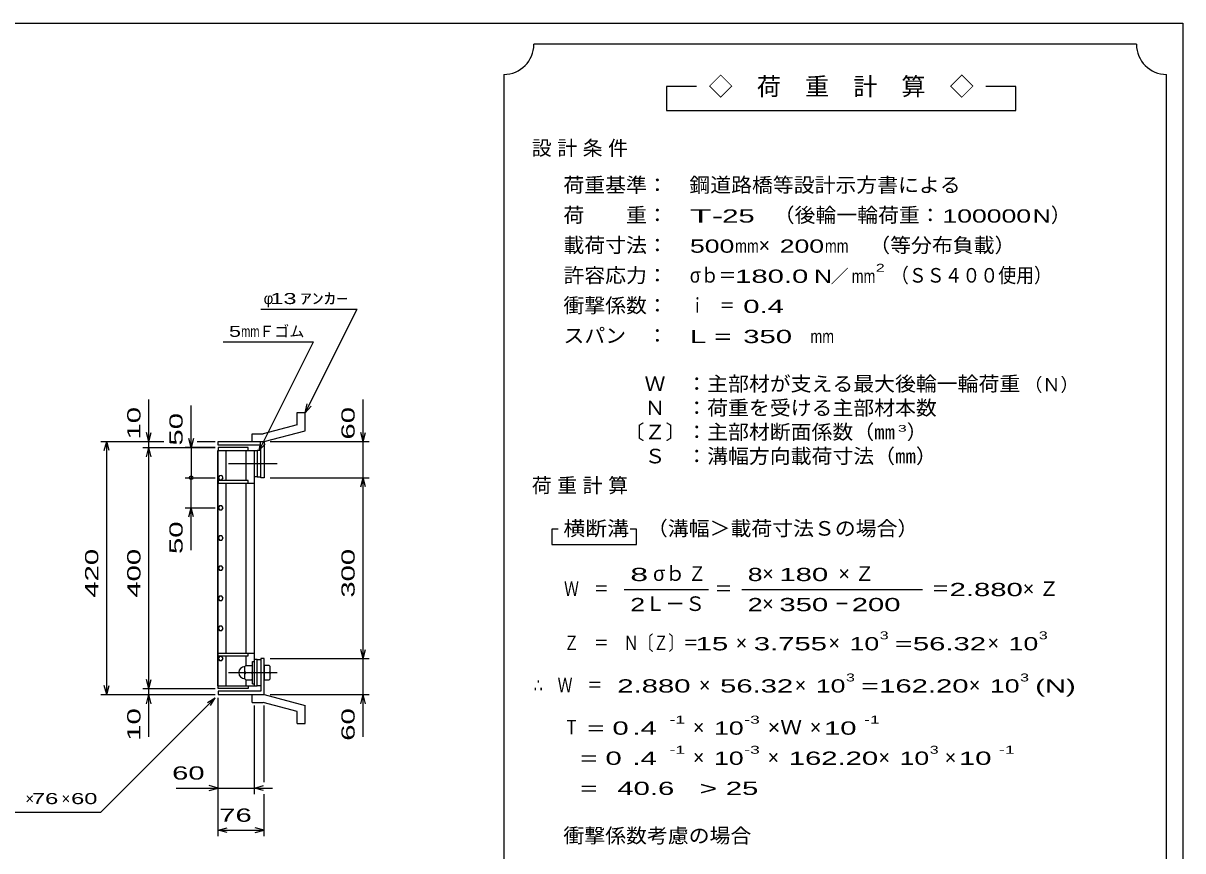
# Model space of a CAD drawing. Units: millimetres, scale not verified. Extents: x -1820 to 1731, y -1282 to 1054.
# Drawn here: x -194 to 1731, y -320 to 1054 of the extents above; entities that cross this region are included whole.
import ezdxf
from ezdxf.enums import TextEntityAlignment as Align

# ---------------------------------------------------------------- set-up
doc = ezdxf.new("R2010")
doc.units = ezdxf.units.MM
doc.header["$LTSCALE"] = 10
doc.linetypes.add('CHAIN', pattern=[18.5, 12, -1.5, 3.5, -1.5])
for name, color, linetype, lineweight in [('0_2', 150, 'Continuous', 25), ('16', 3, 'Continuous', 25), ('19', 6, 'Continuous', 25), ('22', 4, 'Continuous', 25), ('24', 2, 'Continuous', 25)]:
    doc.layers.add(name, color=color, linetype=linetype, lineweight=lineweight)
doc.styles.add('ベクトル', font='')
doc.styles.get('ベクトル').set_extended_font_data('ベクトル')

msp = doc.modelspace()

# ---------------------------------------------------------------- linework, layer by layer
at = {"layer": '0_2'}
for p, q in [((-1729, 1053.5), (1731, 1053.5)), ((1731, 1053.5), (1731, -1146.5))]:
    msp.add_line(p, q, dxfattribs=at)
at = {"layer": '16'}
for p, q in [((180, 349), (130, 349)), ((130, 349), (130, 344.5)), ((180, 344.5), (180, 349)), ((129.3, -46.5), (129.3, 344.5)), ((129.3, 344.5), (130, 344.5)), ((130, 344.5), (180, 344.5)), ((130, -46.5), (130, 344.5)), ((130, 344.5), (190, 344.5)), ((143.5, 294.5), (143.5, 344.5)), ((176.5, 294.5), (176.5, 344.5)), ((190, -46.5), (190, 344.5)), ((190, 344.5), (194.5, 344.5)), ((194.5, 344.5), (194.5, 300.5)), ((200.5, 344.5), (194.5, 344.5)), ((200.5, 300.5), (200.5, 344.5)), ((131.98, 302.45), (130, 298.97)), ((130, 298.97), (132.02, 295.52)), ((130, 294.5), (130, 290)), ((180, 294.5), (130, 294.5)), ((130, 290), (190, 290)), ((135.98, 302.48), (131.98, 302.45)), ((132.02, 295.52), (136.02, 295.55)), ((138, 299), (135.98, 302.48)), ((136.02, 295.55), (138, 299.03)), ((143.5, 8), (143.5, 290)), ((176.5, 8), (176.5, 290)), ((180, 290), (180, 294.5)), ((194.5, 300.5), (190, 300.5)), ((194.5, 300.5), (200.5, 300.5)), ((131.98, 252.45), (130, 248.97)), ((135.98, 252.48), (131.98, 252.45)), ((138, 249), (135.98, 252.48)), ((130, 248.97), (132.02, 245.52)), ((132.02, 245.52), (136.02, 245.55)), ((136.02, 245.55), (138, 249.03)), ((131.98, 202.45), (130, 198.97)), ((130, 198.97), (132.02, 195.52)), ((135.98, 202.48), (131.98, 202.45)), ((132.02, 195.52), (136.02, 195.55)), ((138, 199), (135.98, 202.48)), ((136.02, 195.55), (138, 199.03)), ((131.98, 152.45), (130, 148.97)), ((130, 148.97), (132.02, 145.52)), ((135.98, 152.48), (131.98, 152.45)), ((132.02, 145.52), (136.02, 145.55)), ((138, 149), (135.98, 152.48)), ((136.02, 145.55), (138, 149.03)), ((131.98, 102.45), (130, 98.97)), ((130, 98.97), (132.02, 95.52)), ((135.98, 102.48), (131.98, 102.45)), ((138, 99), (135.98, 102.48)), ((136.02, 95.55), (138, 99.03)), ((132.02, 95.52), (136.02, 95.55)), ((131.98, 52.45), (130, 48.97)), ((130, 48.97), (132.02, 45.52)), ((135.98, 52.48), (131.98, 52.45)), ((132.02, 45.52), (136.02, 45.55)), ((138, 49), (135.98, 52.48)), ((136.02, 45.55), (138, 49.03)), ((130, 3.5), (130, 8)), ((130, 8), (190, 8)), ((130, 3.5), (180, 3.5)), ((131.98, 2.45), (130, -1.03)), ((135.98, 2.48), (131.98, 2.45)), ((138, -1), (135.98, 2.48)), ((143.5, -46.5), (143.5, 3.5)), ((176.5, -11.5), (176.5, 3.5)), ((180, 3.5), (180, 8)), ((130, -1.03), (132.02, -4.48)), ((132.02, -4.48), (136.02, -4.45)), ((136.02, -4.45), (138, -0.97)), ((176, -12.5), (174, -14.5)), ((174, -34.5), (174, -14.5)), ((176, -12.5), (185, -12.5)), ((187, -14.5), (185, -12.5)), ((187, -43), (187, -6)), ((187, -6), (190, -6)), ((194.5, -2.5), (190, -2.5)), ((190, -43), (190, -6)), ((194.5, -46.5), (194.5, -2.5)), ((194.5, -2.5), (200.5, -2.5)), ((200.5, -2.5), (200.5, -46.5)), ((176, -24.5), (174, -22.5)), ((176, -24.5), (174, -26.5)), ((174, -34.5), (176, -36.5)), ((176, -24.5), (185, -24.5)), ((176, -36.5), (185, -36.5)), ((176.5, -46.5), (176.5, -37.5)), ((185, -24.5), (187, -22.5)), ((187, -26.5), (185, -24.5)), ((185, -36.5), (187, -34.5)), ((129.3, -46.5), (130, -46.5)), ((130, -46.5), (180, -46.5)), ((130, -51), (130, -46.5)), ((130, -46.5), (190, -46.5)), ((180, -51), (130, -51)), ((180, -46.5), (180, -51)), ((187, -43), (190, -43)), ((190, -46.5), (194.5, -46.5)), ((200.5, -46.5), (194.5, -46.5))]:
    msp.add_line(p, q, dxfattribs=at)
at = {"layer": '16', "linetype": 'CHAIN'}
for p, q in [((147, 322.5), (228, 322.5)), ((147, -24.5), (228, -24.5))]:
    msp.add_line(p, q, dxfattribs=at)
at = {"layer": '16'}
msp.add_arc((174, -24.5), 10, 90, 270, dxfattribs=at)
at = {"layer": '19'}
for p, q in [((261.11, 407.12), (274.11, 407.12)), ((261.11, 387.1), (261.11, 407.12)), ((274.11, 377.12), (274.11, 407.12)), ((261.11, 387.1), (204.78, 372.01)), ((186.49, 372.01), (204.78, 372.01)), ((186.49, 359.01), (186.49, 372.01)), ((206.5, 359), (274.11, 377.12)), ((130, 353), (130, 359)), ((130, 359), (206.5, 359)), ((200.5, 353), (130, 353)), ((186.5, 359), (206.5, 359)), ((200.5, 299), (200.5, 353)), ((206.5, 359), (206.5, 299)), ((206.5, 299), (200.5, 299)), ((206.5, -1), (200.5, -1)), ((200.5, -1), (200.5, -55)), ((206.5, -61), (206.5, -1)), ((214.5, -12.5), (206.5, -12.5)), ((206.5, -12.5), (206.5, -36.5)), ((216.5, -14.5), (214.5, -12.5)), ((216.5, -34.5), (216.5, -14.5)), ((206.5, -24.5), (214.5, -24.5)), ((206.5, -36.5), (214.5, -36.5)), ((216.5, -22.5), (214.5, -24.5)), ((214.5, -24.5), (216.5, -26.5)), ((214.5, -36.5), (216.5, -34.5)), ((130, -55), (130, -61)), ((200.5, -55), (130, -55)), ((130, -61), (206.5, -61)), ((186.49, -74.01), (186.49, -61.01)), ((186.49, -74.01), (204.78, -74.01)), ((186.5, -61), (206.5, -61)), ((261.11, -89.1), (204.78, -74.01)), ((206.5, -61), (274.11, -79.12)), ((261.11, -109.12), (261.11, -89.1)), ((274.11, -109.12), (274.11, -79.12)), ((261.11, -109.12), (274.11, -109.12))]:
    msp.add_line(p, q, dxfattribs=at)
at = {"layer": '22'}
for p, q in [((200.5, 579), (360.5, 579)), ((274.5, 407), (360.5, 579)), ((138, 524.5), (288, 524.5)), ((198, 344.5), (288, 524.5)), ((15, 359), (15, 429)), ((370.5, 359), (370.5, 429)), ((85, 349), (85, 419)), ((274.5, 407), (277.5, 421.6)), ((274.5, 407), (284.5, 418)), ((15, 359), (11, 374)), ((15, 359), (19, 374)), ((370.5, 359), (366.5, 374)), ((370.5, 359), (374.5, 374)), ((-65, 359), (40, 359)), ((-59, 344), (-55, 359)), ((-51, 344), (-55, 359)), ((-55, -61), (-55, 359)), ((5, 359), (40, 359)), ((5, 349), (125, 349)), ((11, 334), (15, 349)), ((15, 349), (15, 359)), ((19, 334), (15, 349)), ((15, -51), (15, 349)), ((125, 349), (75, 349)), ((85, 349), (81, 364)), ((89, 364), (85, 349)), ((85, 349), (85, 299)), ((95, 359), (125, 359)), ((95, 359), (125, 359)), ((198, 344.5), (201, 359.1)), ((198, 344.5), (208, 355.5)), ((216.5, 359), (380.5, 359)), ((370.5, 299), (370.5, 359)), ((75, 299), (125, 299)), ((85, 249), (85, 299)), ((216.5, 299), (380.5, 299)), ((366.5, 284), (370.5, 299)), ((374.5, 284), (370.5, 299)), ((370.5, -1), (370.5, 299)), ((75, 249), (125, 249)), ((81, 234), (85, 249)), ((89, 234), (85, 249)), ((85, 179), (85, 249)), ((370.5, -1), (366.5, 14)), ((370.5, -1), (374.5, 14)), ((216.5, -1), (380.5, -1)), ((370.5, -61), (370.5, -1)), ((15, -51), (11, -36)), ((15, -51), (19, -36)), ((-55, -61), (-59, -46)), ((-55, -61), (-51, -46)), ((5, -51), (125, -51)), ((15, -61), (15, -51)), ((-65, -61), (125, -61)), ((-65, -256), (125, -66)), ((5, -61), (125, -61)), ((11, -76), (15, -61)), ((19, -76), (15, -61)), ((15, -131), (15, -61)), ((112, -74), (125, -66)), ((117, -79), (125, -66)), ((130, -226), (130, -66)), ((130, -296), (130, -66)), ((216.5, -61), (380.5, -61)), ((366.5, -76), (370.5, -61)), ((374.5, -76), (370.5, -61)), ((370.5, -131), (370.5, -61)), ((190, -226), (190, -79)), ((206.5, -206), (206.5, -79)), ((60, -216), (130, -216)), ((130, -216), (115, -212)), ((115, -220), (130, -216)), ((130, -216), (190, -216)), ((190, -216), (205, -212)), ((205, -220), (190, -216)), ((190, -216), (220, -216)), ((206.5, -296), (206.5, -226)), ((-265, -256), (-65, -256)), ((130, -286), (145, -282)), ((145, -290), (130, -286)), ((130, -286), (206.5, -286)), ((206.5, -286), (191.5, -282)), ((191.5, -290), (206.5, -286))]:
    msp.add_line(p, q, dxfattribs=at)
msp.add_circle((85, 299), 3, dxfattribs=at)
at = {"layer": '24', "color": 4}
for p, q in [((1654, 1018.5), (654, 1018.5)), ((604, 968.5), (604, -581.5)), ((1704, -581.5), (1704, 968.5)), ((924, 948.5), (874, 948.5)), ((874, 948.5), (874, 908.5)), ((1454, 948.5), (1404, 948.5)), ((1454, 908.5), (1454, 948.5)), ((874, 908.5), (1454, 908.5)), ((694, 213.5), (684, 213.5)), ((684, 213.5), (684, 188.5)), ((824, 213.5), (814, 213.5)), ((824, 188.5), (824, 213.5)), ((684, 188.5), (824, 188.5)), ((804, 113.5), (944, 113.5)), ((999, 113.5), (1299, 113.5))]:
    msp.add_line(p, q, dxfattribs=at)
for centre, start, end in [((604, 1018.5), 270, 0), ((1704, 1018.5), 180, 270)]:
    msp.add_arc(centre, 50, start, end, dxfattribs=at)

# ---------------------------------------------------------------- texts
at = {"layer": '22', "color": 2, "style": 'ベクトル'}
for s, p in [('φ', (205.5, 596.5)), ('Ｆゴム', (198, 542)), ('×', (-190, -233.5)), ('×', (-130, -233.5))]:
    msp.add_text(s, height=18.33, dxfattribs=at).set_placement(p, align=Align.MIDDLE_LEFT)
for s, height, width, p in [(' 13 ', 18.33, 1.6, (205.5, 596.5)), ('ｱﾝｶｰ', 18.33, 1.6, (265.5, 596.5)), ('5', 18.33, 1.45, (148, 542)), ('mm', 18.33, 0.75, (168, 542)), (' 60 ', 21.99, 1.65, (40, -191)), (' 76 ', 18.33, 1.6, (-190, -233.5)), (' 60 ', 18.33, 1.6, (-125, -233.5)), (' 76 ', 21.99, 1.65, (118.25, -261))]:
    msp.add_text(s, height=height, dxfattribs=dict(at, width=width)).set_placement(p, align=Align.MIDDLE_LEFT)
at = {"layer": '22', "color": 2, "style": 'ベクトル', "width": 1.65}
for s, p in [(' 10 ', (-10, 349)), (' 50 ', (60, 339)), (' 60 ', (345.5, 349)), (' 50 ', (60, 159)), (' 420 ', (-80, 86.5)), (' 400 ', (-10, 86.5)), (' 300 ', (345.5, 86.5)), (' 10 ', (-10, -151)), (' 60 ', (345.5, -151))]:
    msp.add_text(s, height=21.99, rotation=90, dxfattribs=at).set_placement(p, align=Align.MIDDLE_LEFT)
at = {"layer": '24', "style": 'ベクトル'}
for s, height, p in [('◇\u3000荷\u3000重\u3000計\u3000算\u3000◇', 29.33, (944, 948.5)), ('）', 24.19, (1512, 735)), ('×', 24.19, (1027, 685)), ('／', 21.99, (1146.5, 633.5)), ('（Ｎ）', 21.99, (1468, 453.5)), ('）', 24.19, (1273, 375)), ('σｂ', 24.19, (852, 140)), ('×', 24.19, (1033, 140)), ('Ｌ－Ｓ', 24.19, (839, 90)), ('×', 24.19, (1033, 90)), ('×', 24.19, (989, 25)), ('×', 24.19, (1143, 25)), ('×', 24.19, (1407, 25)), ('×', 24.19, (928, -45)), ('×', 24.19, (1087, -45)), ('×', 24.19, (1376, -45)), ('×', 24.19, (918, -115)), ('×', 24.19, (1112, -115)), ('×', 24.19, (918, -165)), ('×', 24.19, (1042, -165)), ('×', 24.19, (1226, -165)), ('×', 24.19, (1336, -165))]:
    msp.add_text(s, height=height, dxfattribs=at).set_placement(p, align=Align.MIDDLE_LEFT)
for s, height, width, p in [('荷重基準：\u3000', 24.19, 1.05, (703, 785)), ('鋼道路橋等設計示方書による', 24.19, 1.05, (912, 785)), ('荷\u3000\u3000重：\u3000', 24.19, 1.05, (703, 735)), ('（後輪一輪荷重：', 24.19, 1.05, (1052, 735)), ('T-', 21.99, 2, (913, 733.5)), (' 25 ', 21.99, 1.65, (953, 733.5)), ('100000', 21.99, 1.5, (1332, 733.5)), ('N', 21.99, 1.4, (1482, 733.5)), ('載荷寸法：\u3000', 24.19, 1.05, (703, 685)), ('500', 21.99, 1.5, (913, 683.5)), ('200', 21.99, 1.5, (1062, 683.5)), ('\u3000（等分布負載）', 24.19, 1.05, (1176, 685)), ('mm', 21.99, 0.8, (988, 683.5)), ('mm', 21.99, 0.8, (1137, 683.5)), ('許容応力：\u3000', 24.19, 1.05, (703, 635)), ('σｂ＝', 24.19, 0.9, (913, 635)), ('180.0', 21.99, 1.65, (988, 633.5)), ('N', 21.99, 1.4, (1119, 633.5)), ('mm', 21.99, 0.8, (1181.5, 633.5)), ('2', 13.2, 1.5, (1221.5, 647.5)), ('（ＳＳ４００使用）', 24.19, 0.9, (1246.5, 635)), ('衝撃係数：\u3000', 24.19, 1.05, (703, 585)), ('ｉ\u3000＝', 24.19, 0.75, (913, 585)), (' 0.4', 21.99, 1.65, (988, 583.5)), ('スパン\u3000：\u3000', 24.19, 1.05, (703, 535)), ('L =', 21.99, 1.65, (913, 533.5)), (' 350 ', 21.99, 1.65, (988, 533.5)), ('mm', 21.99, 0.8, (1113, 533.5)), ('\u3000Ｗ\u3000：主部材が支える最大後輪一輪荷重', 24.19, 1.05, (803, 455)), ('\u3000Ｎ\u3000：荷重を受ける主部材本数', 24.19, 1.05, (803, 415)), ('〔Ｚ〕：主部材断面係数（㎜', 24.19, 1.05, (803, 375)), ('3', 11, 1.8, (1258, 381)), ('\u3000Ｓ\u3000：溝幅方向載荷寸法（㎜）', 24.19, 1.05, (803, 335)), ('\u3000（溝幅＞載荷寸法Ｓの場合）', 24.19, 1.05, (807, 215)), ('横断溝', 24.19, 1.1, (703, 215)), ('8', 21.99, 1.8, (814, 138.5)), ('Ｚ', 24.19, 0.9, (910, 140)), ('8', 21.99, 1.5, (1009, 138.5)), (' 180 ', 21.99, 1.65, (1048, 138.5)), ('Ｗ\u3000＝', 24.19, 0.75, (704, 115)), ('＝', 24.19, 0.9, (954, 115)), ('＝', 24.19, 0.9, (1314, 115)), ('2.880', 21.99, 1.65, (1344, 113.5)), ('2', 21.99, 1.5, (814, 88.5)), ('2', 21.99, 1.5, (1009, 88.5)), (' 350 ', 21.99, 1.65, (1048, 88.5)), (' 200 ', 21.99, 1.65, (1168, 88.5)), ('－', 24.19, 0.75, (1153, 90)), ('Ｚ\u3000＝\u3000Ｎ〔Ｚ〕＝', 24.19, 0.75, (704, 25)), ('3', 13.2, 1.5, (1228, 37.5)), ('3', 13.2, 1.5, (1492, 37.5)), (' 15 ', 21.99, 1.65, (909, 23.5)), ('3.755', 21.99, 1.65, (1019, 23.5)), ('10', 21.99, 1.5, (1178, 23.5)), ('=', 21.99, 1.7, (1253, 23.5)), ('56.32', 21.99, 1.65, (1283, 23.5)), ('10', 21.99, 1.5, (1442, 23.5)), ('∴\u3000Ｗ\u3000＝', 24.19, 0.75, (654, -45)), (' 2.880', 21.99, 1.65, (779, -46.5)), ('56.32', 21.99, 1.65, (963, -46.5)), ('10', 21.99, 1.5, (1122, -46.5)), ('3', 13.2, 1.5, (1172, -32.5)), ('162.20', 21.99, 1.65, (1227, -46.5)), ('10', 21.99, 1.5, (1411, -46.5)), ('3', 13.2, 1.5, (1461, -32.5)), ('(N)', 21.99, 1.65, (1486, -46.5)), ('=', 21.99, 1.7, (1197, -46.5)), ('-1', 13.2, 1.65, (879, -102.5)), ('-3', 13.2, 1.65, (1003, -102.5)), ('-1', 13.2, 1.65, (1202, -102.5)), ('Ｔ', 24.19, 0.75, (704, -115)), (' = 0', 21.99, 1.65, (729, -116.5)), (' .4 ', 21.99, 1.65, (804, -116.5)), ('10', 21.99, 1.5, (953, -116.5)), ('×Ｗ', 24.19, 1.1, (1042, -115)), (' 10 ', 21.99, 1.65, (1122, -116.5)), ('-1', 13.2, 1.65, (879, -152.5)), ('-3', 13.2, 1.65, (1003, -152.5)), ('3', 13.2, 1.5, (1311, -152.5)), ('-1', 13.2, 1.65, (1426, -152.5)), ('  = 0', 21.99, 1.65, (704, -166.5)), (' .4 ', 21.99, 1.65, (804, -166.5)), ('10', 21.99, 1.5, (953, -166.5)), ('162.20', 21.99, 1.65, (1077, -166.5)), ('10', 21.99, 1.5, (1261, -166.5)), (' 10 ', 21.99, 1.65, (1346, -166.5)), (' 40.6', 21.99, 1.65, (779, -216.5)), ('>', 21.99, 1.7, (929, -216.5)), (' 25 ', 21.99, 1.65, (959, -216.5)), ('  =', 21.99, 1.65, (704, -216.5)), ('衝撃係数考慮の場合', 24.19, 1.05, (703, -295))]:
    msp.add_text(s, height=height, dxfattribs=dict(at, width=width)).set_placement(p, align=Align.MIDDLE_LEFT)
at = {"layer": '24', "char_height": 24.19, "attachment_point": 4, "style": 'ベクトル'}
for s, insert in [('\\T1.28;設計条件', (650.5, 845)), ('\\T1.28;荷重計算', (650.5, 285)), ('\\T1.42;×Ｚ', (1159.5, 140)), ('\\T1.42;×Ｚ', (1465.5, 115))]:
    msp.add_mtext(s, dxfattribs=dict(at, insert=insert))

doc.saveas('drawing.dxf')
